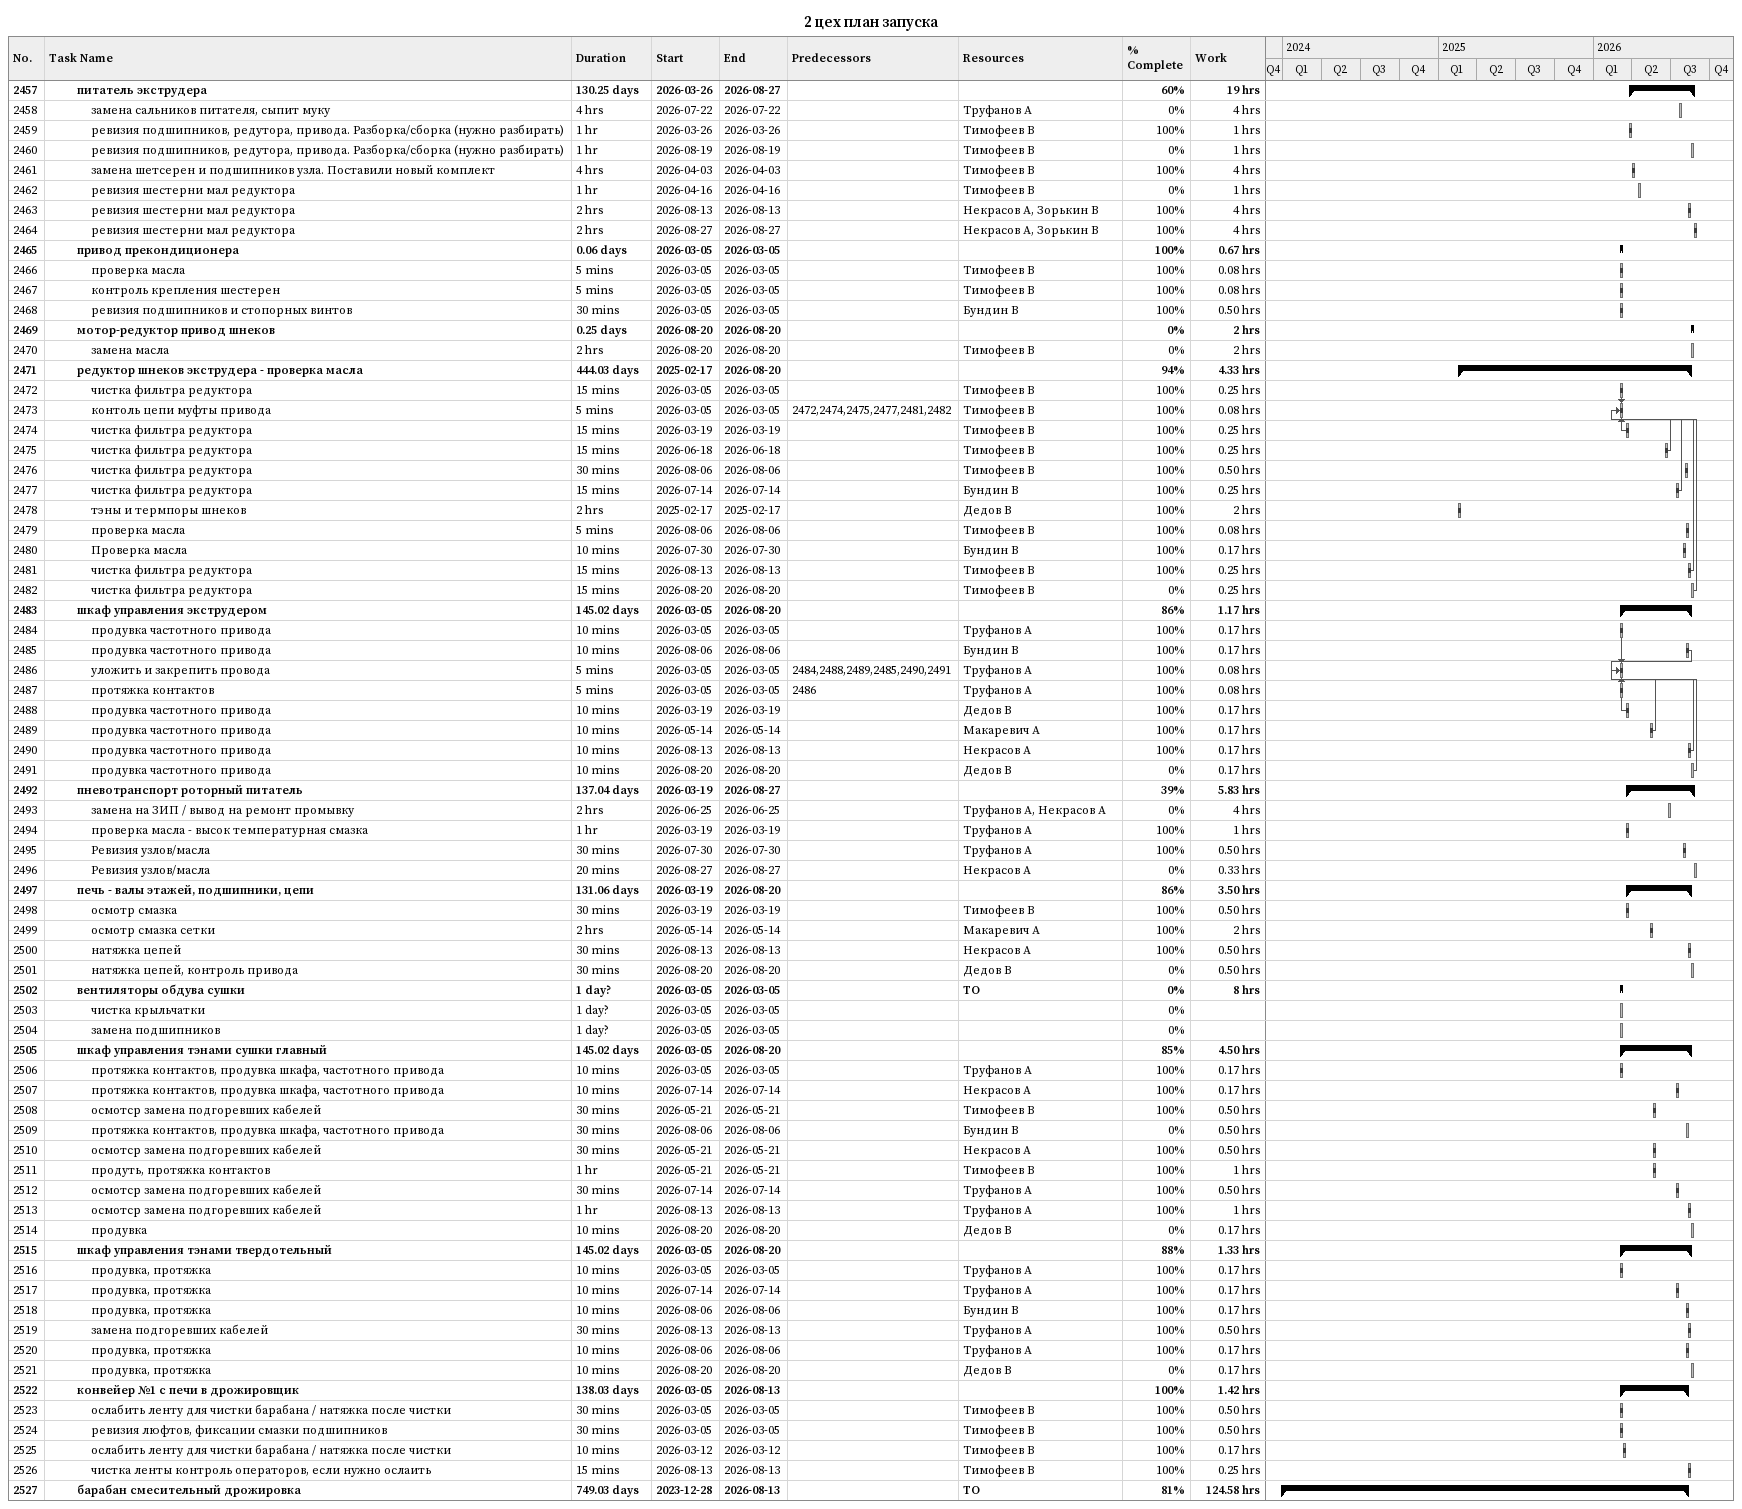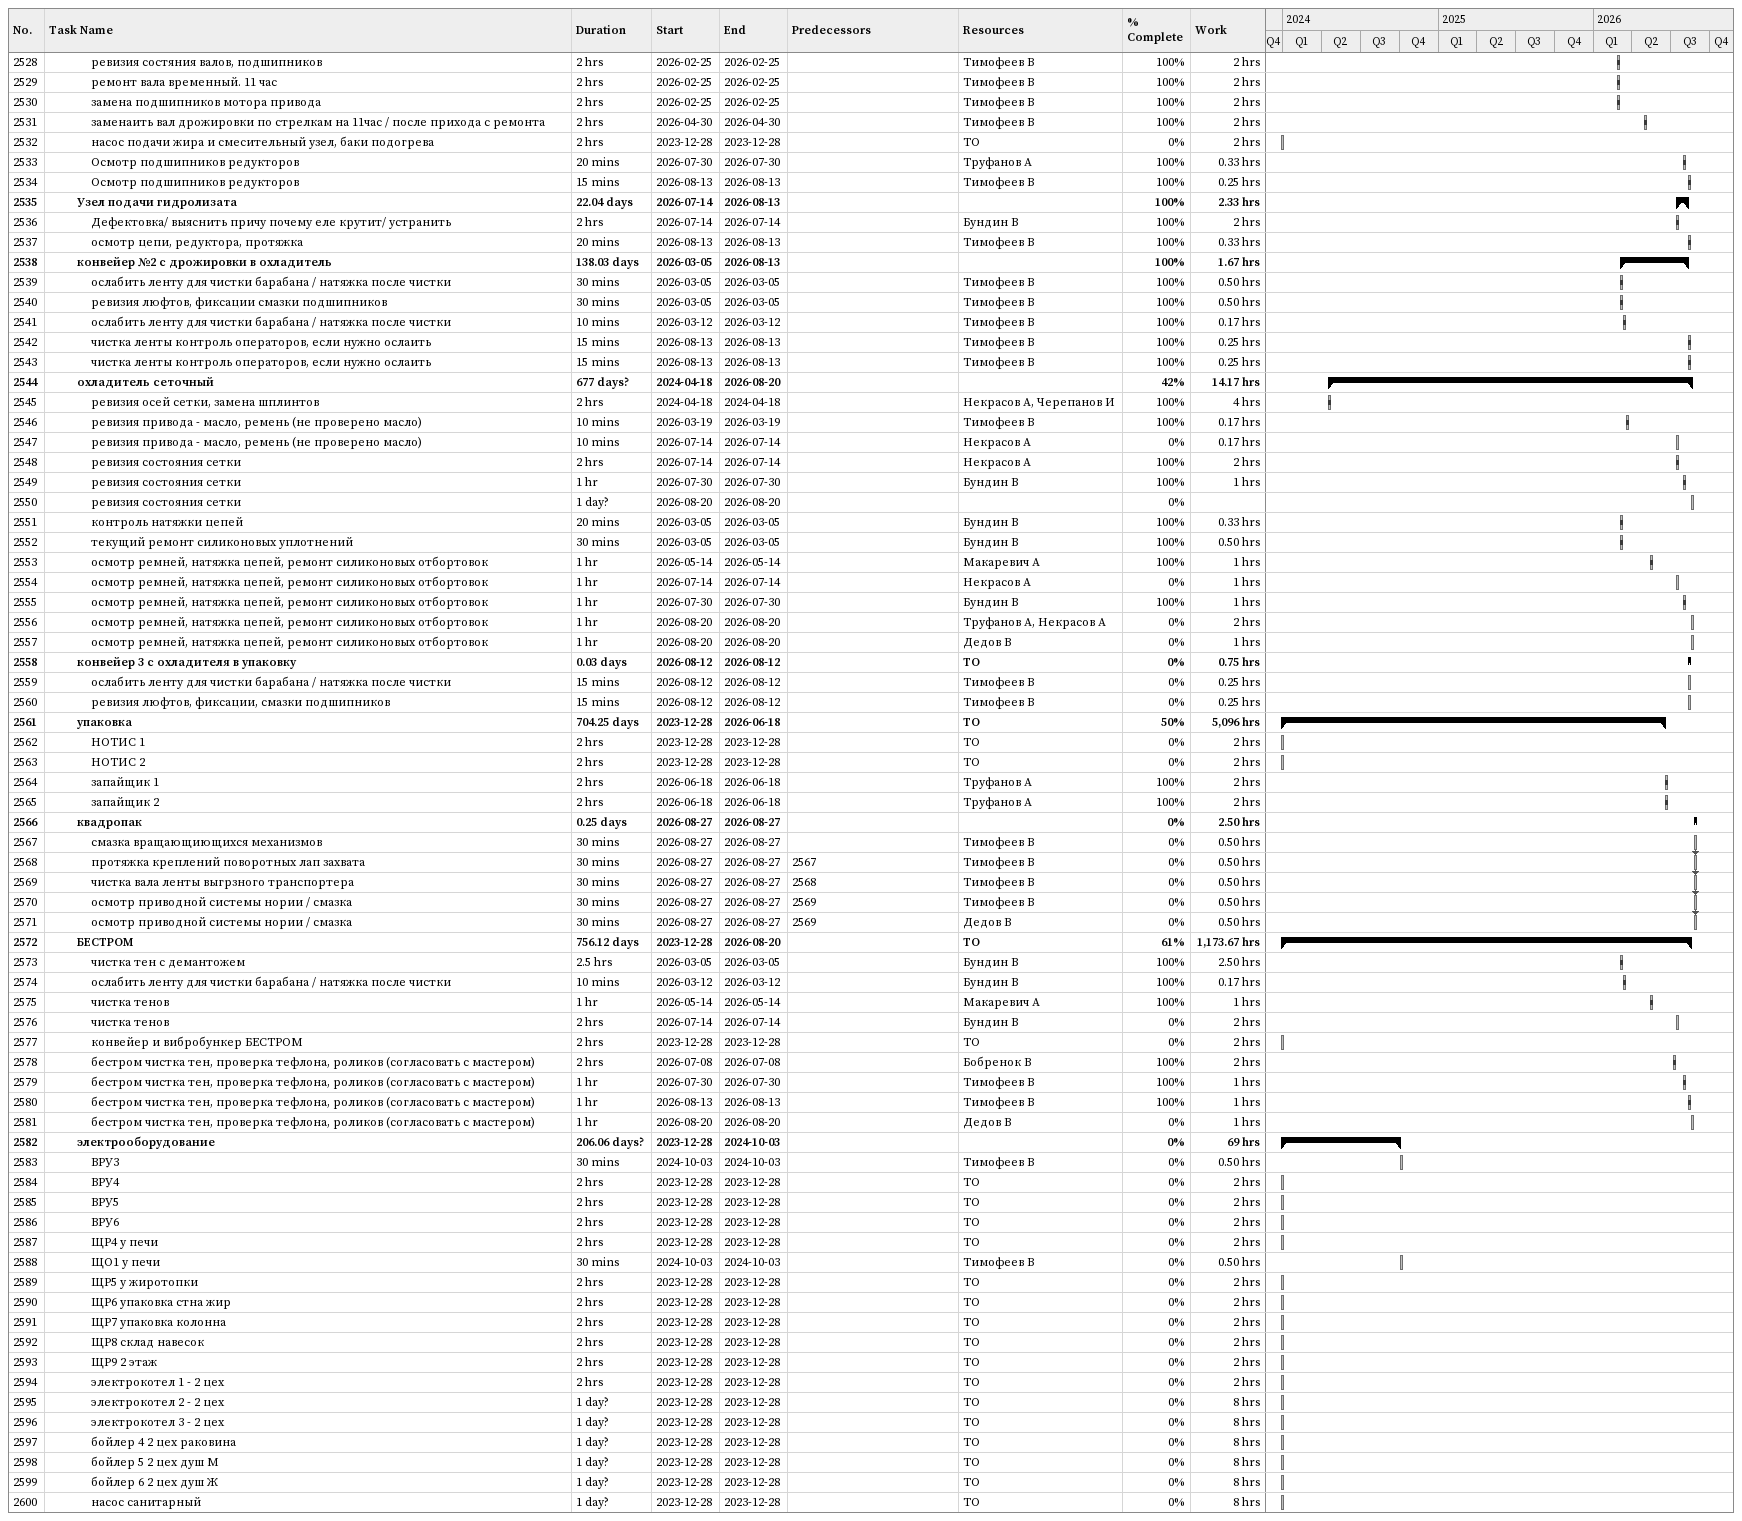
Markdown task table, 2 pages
2 цех план запуска

| ID | Level | Task | Duration | Start | Finish | Predecessors | Resources | % complete | Work (h) |
|---|---|---|---|---|---|---|---|---|---|
| 2457 | 3 | **питатель экструдера** | 130.25d | 2026-03-26 | 2026-08-27 |  |  | 60 | 19 |
| 2458 | 4 | замена сальников питателя, сыпит муку | 4h | 2026-07-22 | 2026-07-22 |  | Труфанов А | 0 | 4 |
| 2459 | 4 | ревизия подшипников, редутора, привода. Разборка/сборка (нужно разбирать) | 1h | 2026-03-26 | 2026-03-26 |  | Тимофеев В | 100 | 1 |
| 2460 | 4 | ревизия подшипников, редутора, привода. Разборка/сборка (нужно разбирать) | 1h | 2026-08-19 | 2026-08-19 |  | Тимофеев В | 0 | 1 |
| 2461 | 4 | замена шетсерен и подшипников узла. Поставили новый комплект | 4h | 2026-04-03 | 2026-04-03 |  | Тимофеев В | 100 | 4 |
| 2462 | 4 | ревизия шестерни мал редуктора | 1h | 2026-04-16 | 2026-04-16 |  | Тимофеев В | 0 | 1 |
| 2463 | 4 | ревизия шестерни мал редуктора | 2h | 2026-08-13 | 2026-08-13 |  | Некрасов А, Зорькин В | 100 | 4 |
| 2464 | 4 | ревизия шестерни мал редуктора | 2h | 2026-08-27 | 2026-08-27 |  | Некрасов А, Зорькин В | 100 | 4 |
| 2465 | 3 | **привод прекондиционера** | 0.06d | 2026-03-05 | 2026-03-05 |  |  | 100 | 0.67 |
| 2466 | 4 | проверка масла | 5min | 2026-03-05 | 2026-03-05 |  | Тимофеев В | 100 | 0.08 |
| 2467 | 4 | контроль крепления шестерен | 5min | 2026-03-05 | 2026-03-05 |  | Тимофеев В | 100 | 0.08 |
| 2468 | 4 | ревизия подшипников и стопорных винтов | 30min | 2026-03-05 | 2026-03-05 |  | Бундин В | 100 | 0.50 |
| 2469 | 3 | **мотор-редуктор привод шнеков** | 0.25d | 2026-08-20 | 2026-08-20 |  |  | 0 | 2 |
| 2470 | 4 | замена масла | 2h | 2026-08-20 | 2026-08-20 |  | Тимофеев В | 0 | 2 |
| 2471 | 3 | **редуктор шнеков экструдера - проверка масла** | 444.03d | 2025-02-17 | 2026-08-20 |  |  | 94 | 4.33 |
| 2472 | 4 | чистка фильтра редуктора | 15min | 2026-03-05 | 2026-03-05 |  | Тимофеев В | 100 | 0.25 |
| 2473 | 4 | контоль цепи муфты привода | 5min | 2026-03-05 | 2026-03-05 | 2472, 2474, 2475, 2477, 2481, 2482 | Тимофеев В | 100 | 0.08 |
| 2474 | 4 | чистка фильтра редуктора | 15min | 2026-03-19 | 2026-03-19 |  | Тимофеев В | 100 | 0.25 |
| 2475 | 4 | чистка фильтра редуктора | 15min | 2026-06-18 | 2026-06-18 |  | Тимофеев В | 100 | 0.25 |
| 2476 | 4 | чистка фильтра редуктора | 30min | 2026-08-06 | 2026-08-06 |  | Тимофеев В | 100 | 0.50 |
| 2477 | 4 | чистка фильтра редуктора | 15min | 2026-07-14 | 2026-07-14 |  | Бундин В | 100 | 0.25 |
| 2478 | 4 | тэны и термпоры шнеков | 2h | 2025-02-17 | 2025-02-17 |  | Дедов В | 100 | 2 |
| 2479 | 4 | проверка масла | 5min | 2026-08-06 | 2026-08-06 |  | Тимофеев В | 100 | 0.08 |
| 2480 | 4 | Проверка масла | 10min | 2026-07-30 | 2026-07-30 |  | Бундин В | 100 | 0.17 |
| 2481 | 4 | чистка фильтра редуктора | 15min | 2026-08-13 | 2026-08-13 |  | Тимофеев В | 100 | 0.25 |
| 2482 | 4 | чистка фильтра редуктора | 15min | 2026-08-20 | 2026-08-20 |  | Тимофеев В | 0 | 0.25 |
| 2483 | 3 | **шкаф управления экструдером** | 145.02d | 2026-03-05 | 2026-08-20 |  |  | 86 | 1.17 |
| 2484 | 4 | продувка частотного привода | 10min | 2026-03-05 | 2026-03-05 |  | Труфанов А | 100 | 0.17 |
| 2485 | 4 | продувка частотного привода | 10min | 2026-08-06 | 2026-08-06 |  | Бундин В | 100 | 0.17 |
| 2486 | 4 | уложить и закрепить провода | 5min | 2026-03-05 | 2026-03-05 | 2484, 2488, 2489, 2485, 2490, 2491 | Труфанов А | 100 | 0.08 |
| 2487 | 4 | протяжка контактов | 5min | 2026-03-05 | 2026-03-05 | 2486 | Труфанов А | 100 | 0.08 |
| 2488 | 4 | продувка частотного привода | 10min | 2026-03-19 | 2026-03-19 |  | Дедов В | 100 | 0.17 |
| 2489 | 4 | продувка частотного привода | 10min | 2026-05-14 | 2026-05-14 |  | Макаревич А | 100 | 0.17 |
| 2490 | 4 | продувка частотного привода | 10min | 2026-08-13 | 2026-08-13 |  | Некрасов А | 100 | 0.17 |
| 2491 | 4 | продувка частотного привода | 10min | 2026-08-20 | 2026-08-20 |  | Дедов В | 0 | 0.17 |
| 2492 | 3 | **пневотранспорт роторный питатель** | 137.04d | 2026-03-19 | 2026-08-27 |  |  | 39 | 5.83 |
| 2493 | 4 | замена на ЗИП / вывод на ремонт промывку | 2h | 2026-06-25 | 2026-06-25 |  | Труфанов А, Некрасов А | 0 | 4 |
| 2494 | 4 | проверка масла - высок температурная смазка | 1h | 2026-03-19 | 2026-03-19 |  | Труфанов А | 100 | 1 |
| 2495 | 4 | Ревизия узлов/масла | 30min | 2026-07-30 | 2026-07-30 |  | Труфанов А | 100 | 0.50 |
| 2496 | 4 | Ревизия узлов/масла | 20min | 2026-08-27 | 2026-08-27 |  | Некрасов А | 0 | 0.33 |
| 2497 | 3 | **печь - валы этажей, подшипники, цепи** | 131.06d | 2026-03-19 | 2026-08-20 |  |  | 86 | 3.50 |
| 2498 | 4 | осмотр смазка | 30min | 2026-03-19 | 2026-03-19 |  | Тимофеев В | 100 | 0.50 |
| 2499 | 4 | осмотр смазка сетки | 2h | 2026-05-14 | 2026-05-14 |  | Макаревич А | 100 | 2 |
| 2500 | 4 | натяжка цепей | 30min | 2026-08-13 | 2026-08-13 |  | Некрасов А | 100 | 0.50 |
| 2501 | 4 | натяжка цепей, контроль привода | 30min | 2026-08-20 | 2026-08-20 |  | Дедов В | 0 | 0.50 |
| 2502 | 3 | **вентиляторы обдува сушки** | 1d? | 2026-03-05 | 2026-03-05 |  | ТО | 0 | 8 |
| 2503 | 4 | чистка крыльчатки | 1d? | 2026-03-05 | 2026-03-05 |  |  | 0 |  |
| 2504 | 4 | замена подшипников | 1d? | 2026-03-05 | 2026-03-05 |  |  | 0 |  |
| 2505 | 3 | **шкаф управления тэнами сушки главный** | 145.02d | 2026-03-05 | 2026-08-20 |  |  | 85 | 4.50 |
| 2506 | 4 | протяжка контактов, продувка шкафа, частотного привода | 10min | 2026-03-05 | 2026-03-05 |  | Труфанов А | 100 | 0.17 |
| 2507 | 4 | протяжка контактов, продувка шкафа, частотного привода | 10min | 2026-07-14 | 2026-07-14 |  | Некрасов А | 100 | 0.17 |
| 2508 | 4 | осмотср замена подгоревших кабелей | 30min | 2026-05-21 | 2026-05-21 |  | Тимофеев В | 100 | 0.50 |
| 2509 | 4 | протяжка контактов, продувка шкафа, частотного привода | 30min | 2026-08-06 | 2026-08-06 |  | Бундин В | 0 | 0.50 |
| 2510 | 4 | осмотср замена подгоревших кабелей | 30min | 2026-05-21 | 2026-05-21 |  | Некрасов А | 100 | 0.50 |
| 2511 | 4 | продуть, протяжка контактов | 1h | 2026-05-21 | 2026-05-21 |  | Тимофеев В | 100 | 1 |
| 2512 | 4 | осмотср замена подгоревших кабелей | 30min | 2026-07-14 | 2026-07-14 |  | Труфанов А | 100 | 0.50 |
| 2513 | 4 | осмотср замена подгоревших кабелей | 1h | 2026-08-13 | 2026-08-13 |  | Труфанов А | 100 | 1 |
| 2514 | 4 | продувка | 10min | 2026-08-20 | 2026-08-20 |  | Дедов В | 0 | 0.17 |
| 2515 | 3 | **шкаф управления тэнами твердотельный** | 145.02d | 2026-03-05 | 2026-08-20 |  |  | 88 | 1.33 |
| 2516 | 4 | продувка, протяжка | 10min | 2026-03-05 | 2026-03-05 |  | Труфанов А | 100 | 0.17 |
| 2517 | 4 | продувка, протяжка | 10min | 2026-07-14 | 2026-07-14 |  | Труфанов А | 100 | 0.17 |
| 2518 | 4 | продувка, протяжка | 10min | 2026-08-06 | 2026-08-06 |  | Бундин В | 100 | 0.17 |
| 2519 | 4 | замена подгоревших кабелей | 30min | 2026-08-13 | 2026-08-13 |  | Труфанов А | 100 | 0.50 |
| 2520 | 4 | продувка, протяжка | 10min | 2026-08-06 | 2026-08-06 |  | Труфанов А | 100 | 0.17 |
| 2521 | 4 | продувка, протяжка | 10min | 2026-08-20 | 2026-08-20 |  | Дедов В | 0 | 0.17 |
| 2522 | 3 | **конвейер №1 с печи в дрожировщик** | 138.03d | 2026-03-05 | 2026-08-13 |  |  | 100 | 1.42 |
| 2523 | 4 | ослабить ленту для чистки барабана / натяжка после чистки | 30min | 2026-03-05 | 2026-03-05 |  | Тимофеев В | 100 | 0.50 |
| 2524 | 4 | ревизия люфтов, фиксации смазки подшипников | 30min | 2026-03-05 | 2026-03-05 |  | Тимофеев В | 100 | 0.50 |
| 2525 | 4 | ослабить ленту для чистки барабана / натяжка после чистки | 10min | 2026-03-12 | 2026-03-12 |  | Тимофеев В | 100 | 0.17 |
| 2526 | 4 | чистка ленты контроль операторов, если нужно ослаить | 15min | 2026-08-13 | 2026-08-13 |  | Тимофеев В | 100 | 0.25 |
| 2527 | 3 | **барабан смесительный дрожировка** | 749.03d | 2023-12-28 | 2026-08-13 |  | ТО | 81 | 124.58 |
| 2528 | 4 | ревизия состяния валов, подшипников | 2h | 2026-02-25 | 2026-02-25 |  | Тимофеев В | 100 | 2 |
| 2529 | 4 | ремонт вала временный. 11 час | 2h | 2026-02-25 | 2026-02-25 |  | Тимофеев В | 100 | 2 |
| 2530 | 4 | замена подшипников мотора привода | 2h | 2026-02-25 | 2026-02-25 |  | Тимофеев В | 100 | 2 |
| 2531 | 4 | заменаить вал дрожировки по стрелкам на 11час / после прихода с ремонта | 2h | 2026-04-30 | 2026-04-30 |  | Тимофеев В | 100 | 2 |
| 2532 | 4 | насос подачи жира и смесительный узел, баки подогрева | 2h | 2023-12-28 | 2023-12-28 |  | ТО | 0 | 2 |
| 2533 | 4 | Осмотр подшипников редукторов | 20min | 2026-07-30 | 2026-07-30 |  | Труфанов А | 100 | 0.33 |
| 2534 | 4 | Осмотр подшипников редукторов | 15min | 2026-08-13 | 2026-08-13 |  | Тимофеев В | 100 | 0.25 |
| 2535 | 3 | **Узел подачи гидролизата** | 22.04d | 2026-07-14 | 2026-08-13 |  |  | 100 | 2.33 |
| 2536 | 4 | Дефектовка/ выяснить причу почему еле крутит/ устранить | 2h | 2026-07-14 | 2026-07-14 |  | Бундин В | 100 | 2 |
| 2537 | 4 | осмотр цепи, редуктора, протяжка | 20min | 2026-08-13 | 2026-08-13 |  | Тимофеев В | 100 | 0.33 |
| 2538 | 3 | **конвейер №2 с дрожировки в охладитель** | 138.03d | 2026-03-05 | 2026-08-13 |  |  | 100 | 1.67 |
| 2539 | 4 | ослабить ленту для чистки барабана / натяжка после чистки | 30min | 2026-03-05 | 2026-03-05 |  | Тимофеев В | 100 | 0.50 |
| 2540 | 4 | ревизия люфтов, фиксации смазки подшипников | 30min | 2026-03-05 | 2026-03-05 |  | Тимофеев В | 100 | 0.50 |
| 2541 | 4 | ослабить ленту для чистки барабана / натяжка после чистки | 10min | 2026-03-12 | 2026-03-12 |  | Тимофеев В | 100 | 0.17 |
| 2542 | 4 | чистка ленты контроль операторов, если нужно ослаить | 15min | 2026-08-13 | 2026-08-13 |  | Тимофеев В | 100 | 0.25 |
| 2543 | 4 | чистка ленты контроль операторов, если нужно ослаить | 15min | 2026-08-13 | 2026-08-13 |  | Тимофеев В | 100 | 0.25 |
| 2544 | 3 | **охладитель сеточный** | 677d? | 2024-04-18 | 2026-08-20 |  |  | 42 | 14.17 |
| 2545 | 4 | ревизия осей сетки, замена шплинтов | 2h | 2024-04-18 | 2024-04-18 |  | Некрасов А, Черепанов И | 100 | 4 |
| 2546 | 4 | ревизия привода - масло, ремень (не проверено масло) | 10min | 2026-03-19 | 2026-03-19 |  | Тимофеев В | 100 | 0.17 |
| 2547 | 4 | ревизия привода - масло, ремень (не проверено масло) | 10min | 2026-07-14 | 2026-07-14 |  | Некрасов А | 0 | 0.17 |
| 2548 | 4 | ревизия состояния сетки | 2h | 2026-07-14 | 2026-07-14 |  | Некрасов А | 100 | 2 |
| 2549 | 4 | ревизия состояния сетки | 1h | 2026-07-30 | 2026-07-30 |  | Бундин В | 100 | 1 |
| 2550 | 4 | ревизия состояния сетки | 1d? | 2026-08-20 | 2026-08-20 |  |  | 0 |  |
| 2551 | 4 | контроль натяжки цепей | 20min | 2026-03-05 | 2026-03-05 |  | Бундин В | 100 | 0.33 |
| 2552 | 4 | текущий ремонт силиконовых уплотнений | 30min | 2026-03-05 | 2026-03-05 |  | Бундин В | 100 | 0.50 |
| 2553 | 4 | осмотр ремней, натяжка цепей, ремонт силиконовых отбортовок | 1h | 2026-05-14 | 2026-05-14 |  | Макаревич А | 100 | 1 |
| 2554 | 4 | осмотр ремней, натяжка цепей, ремонт силиконовых отбортовок | 1h | 2026-07-14 | 2026-07-14 |  | Некрасов А | 0 | 1 |
| 2555 | 4 | осмотр ремней, натяжка цепей, ремонт силиконовых отбортовок | 1h | 2026-07-30 | 2026-07-30 |  | Бундин В | 100 | 1 |
| 2556 | 4 | осмотр ремней, натяжка цепей, ремонт силиконовых отбортовок | 1h | 2026-08-20 | 2026-08-20 |  | Труфанов А, Некрасов А | 0 | 2 |
| 2557 | 4 | осмотр ремней, натяжка цепей, ремонт силиконовых отбортовок | 1h | 2026-08-20 | 2026-08-20 |  | Дедов В | 0 | 1 |
| 2558 | 3 | **конвейер 3 с охладителя в упаковку** | 0.03d | 2026-08-12 | 2026-08-12 |  | ТО | 0 | 0.75 |
| 2559 | 4 | ослабить ленту для чистки барабана / натяжка после чистки | 15min | 2026-08-12 | 2026-08-12 |  | Тимофеев В | 0 | 0.25 |
| 2560 | 4 | ревизия люфтов, фиксации, смазки подшипников | 15min | 2026-08-12 | 2026-08-12 |  | Тимофеев В | 0 | 0.25 |
| 2561 | 3 | **упаковка** | 704.25d | 2023-12-28 | 2026-06-18 |  | ТО | 50 | 5096 |
| 2562 | 4 | НОТИС 1 | 2h | 2023-12-28 | 2023-12-28 |  | ТО | 0 | 2 |
| 2563 | 4 | НОТИС 2 | 2h | 2023-12-28 | 2023-12-28 |  | ТО | 0 | 2 |
| 2564 | 4 | запайщик 1 | 2h | 2026-06-18 | 2026-06-18 |  | Труфанов А | 100 | 2 |
| 2565 | 4 | запайщик 2 | 2h | 2026-06-18 | 2026-06-18 |  | Труфанов А | 100 | 2 |
| 2566 | 3 | **квадропак** | 0.25d | 2026-08-27 | 2026-08-27 |  |  | 0 | 2.50 |
| 2567 | 4 | смазка вращающиющихся механизмов | 30min | 2026-08-27 | 2026-08-27 |  | Тимофеев В | 0 | 0.50 |
| 2568 | 4 | протяжка креплений поворотных лап захвата | 30min | 2026-08-27 | 2026-08-27 | 2567 | Тимофеев В | 0 | 0.50 |
| 2569 | 4 | чистка вала ленты выгрзного транспортера | 30min | 2026-08-27 | 2026-08-27 | 2568 | Тимофеев В | 0 | 0.50 |
| 2570 | 4 | осмотр приводной системы нории / смазка | 30min | 2026-08-27 | 2026-08-27 | 2569 | Тимофеев В | 0 | 0.50 |
| 2571 | 4 | осмотр приводной системы нории / смазка | 30min | 2026-08-27 | 2026-08-27 | 2569 | Дедов В | 0 | 0.50 |
| 2572 | 3 | **БЕСТРОМ** | 756.12d | 2023-12-28 | 2026-08-20 |  | ТО | 61 | 1173.67 |
| 2573 | 4 | чистка тен с демантожем | 2.5h | 2026-03-05 | 2026-03-05 |  | Бундин В | 100 | 2.50 |
| 2574 | 4 | ослабить ленту для чистки барабана / натяжка после чистки | 10min | 2026-03-12 | 2026-03-12 |  | Бундин В | 100 | 0.17 |
| 2575 | 4 | чистка тенов | 1h | 2026-05-14 | 2026-05-14 |  | Макаревич А | 100 | 1 |
| 2576 | 4 | чистка тенов | 2h | 2026-07-14 | 2026-07-14 |  | Бундин В | 0 | 2 |
| 2577 | 4 | конвейер и вибробункер БЕСТРОМ | 2h | 2023-12-28 | 2023-12-28 |  | ТО | 0 | 2 |
| 2578 | 4 | бестром чистка тен, проверка тефлона, роликов (согласовать с мастером) | 2h | 2026-07-08 | 2026-07-08 |  | Бобренок В | 100 | 2 |
| 2579 | 4 | бестром чистка тен, проверка тефлона, роликов (согласовать с мастером) | 1h | 2026-07-30 | 2026-07-30 |  | Тимофеев В | 100 | 1 |
| 2580 | 4 | бестром чистка тен, проверка тефлона, роликов (согласовать с мастером) | 1h | 2026-08-13 | 2026-08-13 |  | Тимофеев В | 100 | 1 |
| 2581 | 4 | бестром чистка тен, проверка тефлона, роликов (согласовать с мастером) | 1h | 2026-08-20 | 2026-08-20 |  | Дедов В | 0 | 1 |
| 2582 | 3 | **электрооборудование** | 206.06d? | 2023-12-28 | 2024-10-03 |  |  | 0 | 69 |
| 2583 | 4 | ВРУ3 | 30min | 2024-10-03 | 2024-10-03 |  | Тимофеев В | 0 | 0.50 |
| 2584 | 4 | ВРУ4 | 2h | 2023-12-28 | 2023-12-28 |  | ТО | 0 | 2 |
| 2585 | 4 | ВРУ5 | 2h | 2023-12-28 | 2023-12-28 |  | ТО | 0 | 2 |
| 2586 | 4 | ВРУ6 | 2h | 2023-12-28 | 2023-12-28 |  | ТО | 0 | 2 |
| 2587 | 4 | ЩР4 у печи | 2h | 2023-12-28 | 2023-12-28 |  | ТО | 0 | 2 |
| 2588 | 4 | ЩО1 у печи | 30min | 2024-10-03 | 2024-10-03 |  | Тимофеев В | 0 | 0.50 |
| 2589 | 4 | ЩР5 у жиротопки | 2h | 2023-12-28 | 2023-12-28 |  | ТО | 0 | 2 |
| 2590 | 4 | ЩР6 упаковка стна жир | 2h | 2023-12-28 | 2023-12-28 |  | ТО | 0 | 2 |
| 2591 | 4 | ЩР7 упаковка колонна | 2h | 2023-12-28 | 2023-12-28 |  | ТО | 0 | 2 |
| 2592 | 4 | ЩР8 склад навесок | 2h | 2023-12-28 | 2023-12-28 |  | ТО | 0 | 2 |
| 2593 | 4 | ЩР9 2 этаж | 2h | 2023-12-28 | 2023-12-28 |  | ТО | 0 | 2 |
| 2594 | 4 | электрокотел 1 - 2 цех | 2h | 2023-12-28 | 2023-12-28 |  | ТО | 0 | 2 |
| 2595 | 4 | электрокотел 2 - 2 цех | 1d? | 2023-12-28 | 2023-12-28 |  | ТО | 0 | 8 |
| 2596 | 4 | электрокотел 3 - 2 цех | 1d? | 2023-12-28 | 2023-12-28 |  | ТО | 0 | 8 |
| 2597 | 4 | бойлер 4 2 цех раковина | 1d? | 2023-12-28 | 2023-12-28 |  | ТО | 0 | 8 |
| 2598 | 4 | бойлер 5 2 цех душ М | 1d? | 2023-12-28 | 2023-12-28 |  | ТО | 0 | 8 |
| 2599 | 4 | бойлер 6 2 цех душ Ж | 1d? | 2023-12-28 | 2023-12-28 |  | ТО | 0 | 8 |
| 2600 | 4 | насос санитарный | 1d? | 2023-12-28 | 2023-12-28 |  | ТО | 0 | 8 |
